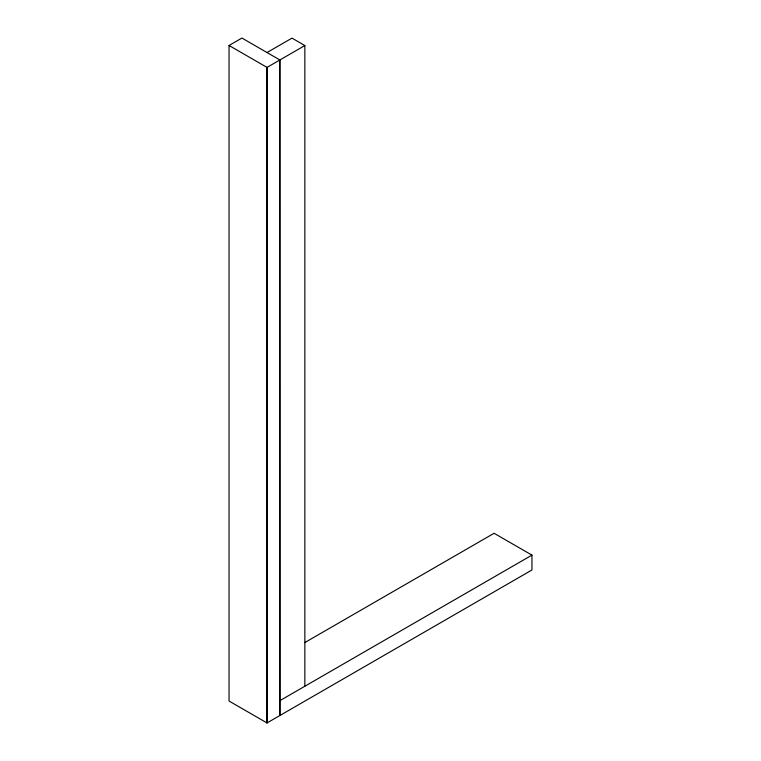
<?xml version="1.0" encoding="UTF-8"?>
<svg xmlns="http://www.w3.org/2000/svg" width="761" height="761" viewBox="0 0 761 761"><rect width="100%" height="100%" fill="white"/><g stroke="black" fill="none" stroke-linecap="round" stroke-linejoin="round"><path stroke-width="1.14" d="M304.79 642.579L494.098 533.28L531.949 555.13L531.949 569.989L267.016 722.95L229.051 701.033L229.051 45.479L241.922 38.05L279.877 59.967L279.877 715.521L279.772 59.9M267.016 52.538L291.996 38.117L304.857 45.546L304.857 686.241M229.051 45.479L267.016 67.396L304.857 45.546M279.877 700.662L531.949 555.13M267.016 67.396L267.016 722.95M266.902 67.329L266.902 722.883"/></g></svg>
